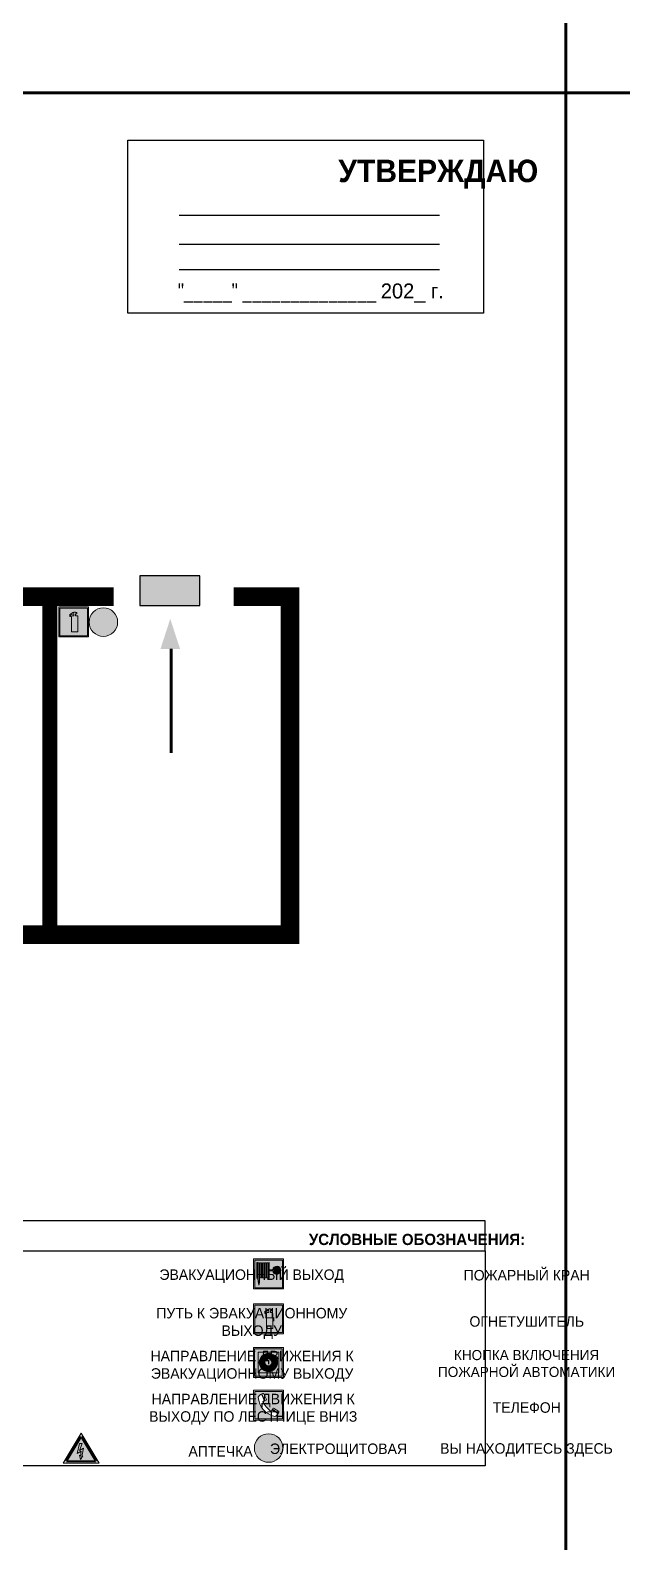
# Model space of a CAD drawing. Header units: millimetres. Extents: x 13114 to 67229, y 22859 to 38520.
# Drawn here: x 25479.6 to 25637.9, y 30509.6 to 30913.4 of the extents above; entities that cross this region are included whole.
import ezdxf

# ---------------------------------------------------------------- set-up
doc = ezdxf.new("R2010")
doc.units = ezdxf.units.MM
doc.layers.add('План_Штампы', color=7, linetype='Continuous')
doc.styles.add('обычный', font='arial.ttf')

# ---------------------------------------------------------------- blocks, each defined once
blk = doc.blocks.new('A$C3E6D3DDE')
at = {"lineweight": 5}
h = blk.add_hatch(color=40, dxfattribs=at)
h.paths.add_polyline_path([(24.1, 1.45), (16.46, -11.35), (31.74, -11.35)])
h.paths.add_polyline_path([(24.09, -0.46), (30.03, -10.41), (18.14, -10.41)], flags=16)
h.paths.add_polyline_path([(24.54, -3.08), (23.41, -6.02), (25.13, -5.01), (24.33, -8.5), (24.82, -8.27), (23.79, -9.86), (23.4, -8.04), (23.8, -8.43), (24.04, -6.29), (22.39, -7.25), (23.44, -3.08)], flags=0)
h = blk.add_hatch(color=256, dxfattribs=at)
h.paths.add_polyline_path([(24.37, 0.03, 0.567511), (23.82, 0.03), (17.59, -10.4, 0.582454), (17.86, -10.88), (30.32, -10.88, 0.582149), (30.6, -10.4)])
h.paths.add_polyline_path([(24.09, -0.46), (18.14, -10.41), (30.03, -10.41)], flags=16)
h.paths.add_polyline_path([(24.54, -3.08), (23.41, -6.02), (25.13, -5.01), (24.33, -8.5), (24.82, -8.27), (23.79, -9.86), (23.4, -8.04), (23.8, -8.43), (24.04, -6.29), (22.39, -7.25), (23.44, -3.08)], flags=0)
h = blk.add_hatch(color=40, dxfattribs=at)
h.paths.add_polyline_path([(24.09, -0.46), (18.14, -10.41), (30.03, -10.41)])
h.paths.add_polyline_path([(24.82, -8.27), (23.79, -9.86), (23.4, -8.04), (23.8, -8.43), (24.04, -6.29), (22.39, -7.25), (23.44, -3.08), (24.54, -3.08), (23.41, -6.02), (25.13, -5.01), (24.33, -8.5)], flags=16)
at = {"color": 40, "lineweight": 5}
for p, q in [((16.46, -11.35), (24.1, 1.45)), ((24.1, 1.45), (31.74, -11.35))]:
    blk.add_line(p, q, dxfattribs=at)
at = {"lineweight": 5}
for p, q in [((17.59, -10.4), (23.82, 0.03)), ((24.37, 0.03), (30.6, -10.4)), ((18.14, -10.41), (24.09, -0.46)), ((23.44, -3.08), (22.39, -7.25)), ((22.39, -7.25), (24.04, -6.29)), ((23.41, -6.02), (24.54, -3.08)), ((25.13, -5.01), (23.41, -6.02)), ((24.54, -3.08), (23.44, -3.08)), ((24.04, -6.29), (23.8, -8.43)), ((24.09, -0.46), (30.03, -10.41)), ((24.33, -8.5), (25.13, -5.01)), ((17.86, -10.88), (30.32, -10.88)), ((18.14, -10.41), (30.03, -10.41)), ((23.8, -8.43), (23.4, -8.04)), ((23.4, -8.04), (23.79, -9.86)), ((23.79, -9.86), (24.82, -8.27)), ((24.82, -8.27), (24.33, -8.5))]:
    blk.add_line(p, q, dxfattribs=at)
at = {"color": 50, "lineweight": 5}
blk.add_line((31.74, -11.35), (16.46, -11.35), dxfattribs=at)
blk = doc.blocks.new('A$C37112FD5')
at = {"true_color": 0xf5f5ff}
h = blk.add_hatch(color=7, dxfattribs=at)
h.dxf.hatch_style = 1
h.paths.add_polyline_path([(12.8, -7.4), (0, -7.4), (0, -20.2), (12.8, -20.2)])
h.paths.add_polyline_path([(12.29, -7.91), (12.29, -19.69), (0.51, -19.69), (0.51, -7.91)], flags=16)
h.paths.add_polyline_path([(4.98, -9.04, -0.42597), (5.17, -9.22), (5.17, -12.25), (5.17, -15.29, -0.432244), (4.98, -15.47), (4.83, -15.47, -0.42597), (4.64, -15.29), (4.64, -12.25), (4.64, -9.22, -0.432244), (4.83, -9.04)], flags=0)
h.paths.add_polyline_path([(4.28, -9.22), (4.28, -12.25), (4.28, -15.29, -0.432244), (4.09, -15.47), (3.94, -15.47, -0.42597), (3.75, -15.29), (3.75, -12.25), (3.75, -9.22, -0.432244), (3.94, -9.04), (4.09, -9.04, -0.42597)], flags=0)
h.paths.add_polyline_path([(5.72, -9.04), (5.87, -9.04, -0.42597), (6.06, -9.22), (6.06, -12.25), (6.06, -15.29, -0.432244), (5.87, -15.47), (5.72, -15.47, -0.42597), (5.53, -15.29), (5.53, -12.25), (5.53, -9.22, -0.432244)], flags=0)
h.paths.add_polyline_path([(6.42, -8.9), (6.5, -8.9, -0.42597), (6.69, -9.08), (6.69, -12.03), (8.21, -12.03, -15.824349), (8.21, -12.47), (6.69, -12.47), (6.69, -15.42, -0.432244), (6.5, -15.6), (6.42, -15.6)], flags=0)
h.paths.add_polyline_path([(3.39, -9.22), (3.39, -12.25), (3.39, -15.29, -0.432244), (3.2, -15.47), (3.05, -15.47, -0.42597), (2.85, -15.29), (2.85, -12.25), (2.85, -9.22, -0.432244), (3.05, -9.04), (3.2, -9.04, -0.42597)], flags=0)
h.paths.add_polyline_path([(2.5, -9.22), (2.5, -16.71), (1.96, -16.71), (1.96, -9.22, -0.432244), (2.15, -9.04), (2.31, -9.04, -0.42597)], flags=0)
h.paths.add_polyline_path([(1.61, -8.9), (1.61, -15.6), (1.57, -15.6, -0.42597), (1.37, -15.42), (1.37, -12.03), (1.37, -9.09, -0.432244), (1.57, -8.9)], flags=0)
h.paths.add_polyline_path([(9.76, -10.81), (9.76, -12.03), (8.49, -12.03, -0.336371)], flags=0)
h.paths.add_polyline_path([(8.49, -12.47), (9.76, -12.47), (9.76, -13.7, -0.336371)], flags=0)
h.paths.add_polyline_path([(10.11, -10.81, -0.336371), (11.38, -12.03), (10.11, -12.03)], flags=0)
h.paths.add_polyline_path([(10.11, -12.47), (11.38, -12.47, -0.336371), (10.11, -13.7)], flags=0)
h.paths.add_polyline_path([(2.5, -16.84), (2.5, -17.05), (1.97, -17.05), (1.97, -16.84)], flags=0)
h.paths.add_polyline_path([(2.5, -17.24, -0.033778), (2.24, -18.6, -0.033778), (1.97, -17.24)], flags=0)
h = blk.add_hatch(color=242)
h.dxf.hatch_style = 1
h.paths.add_polyline_path([(12.29, -7.91), (0.51, -7.91), (0.51, -19.69), (12.29, -19.69)])
h.paths.add_polyline_path([(6.42, -15.6), (6.42, -8.9), (6.5, -8.9, -0.42597), (6.69, -9.08), (6.69, -12.03), (8.21, -12.03, -15.824349), (8.21, -12.47), (6.69, -12.47), (6.69, -15.42, -0.432244), (6.5, -15.6)], flags=16)
h.paths.add_polyline_path([(5.87, -15.47), (5.72, -15.47, -0.42597), (5.53, -15.29), (5.53, -12.25), (5.53, -9.22, -0.432244), (5.72, -9.04), (5.87, -9.04, -0.42597), (6.06, -9.22), (6.06, -12.25), (6.06, -15.29, -0.432244)], flags=16)
h.paths.add_polyline_path([(4.98, -15.47), (4.83, -15.47, -0.42597), (4.64, -15.29), (4.64, -12.25), (4.64, -9.22, -0.432244), (4.83, -9.04), (4.98, -9.04, -0.42597), (5.17, -9.22), (5.17, -12.25), (5.17, -15.29, -0.432244)], flags=16)
h.paths.add_polyline_path([(4.09, -15.47), (3.94, -15.47, -0.42597), (3.75, -15.29), (3.75, -12.25), (3.75, -9.22, -0.432244), (3.94, -9.04), (4.09, -9.04, -0.42597), (4.28, -9.22), (4.28, -12.25), (4.28, -15.29, -0.432244)], flags=16)
h.paths.add_polyline_path([(3.2, -15.47), (3.05, -15.47, -0.42597), (2.85, -15.29), (2.85, -12.25), (2.85, -9.22, -0.432244), (3.05, -9.04), (3.2, -9.04, -0.42597), (3.39, -9.22), (3.39, -12.25), (3.39, -15.29, -0.432244)], flags=16)
h.paths.add_polyline_path([(2.5, -17.05), (1.97, -17.05), (1.97, -16.84), (2.5, -16.84)], flags=16)
h.paths.add_polyline_path([(2.5, -17.24, -0.033778), (2.24, -18.6, -0.033778), (1.97, -17.24)], flags=16)
h.paths.add_polyline_path([(2.5, -16.71), (1.96, -16.71), (1.96, -9.22, -0.432244), (2.15, -9.04), (2.31, -9.04, -0.42597), (2.5, -9.22)], flags=16)
h.paths.add_polyline_path([(1.61, -15.6), (1.57, -15.6, -0.42597), (1.37, -15.42), (1.37, -12.03), (1.37, -9.09, -0.432244), (1.57, -8.9), (1.61, -8.9)], flags=16)
h.paths.add_polyline_path([(8.49, -12.47), (9.76, -12.47), (9.76, -13.7, -0.336371)], flags=0)
h.paths.add_polyline_path([(10.11, -13.7), (10.11, -12.47), (11.38, -12.47, -0.336371)], flags=0)
h.paths.add_polyline_path([(8.49, -12.03, -0.336371), (9.76, -10.81), (9.76, -12.03)], flags=0)
h.paths.add_polyline_path([(10.11, -12.03), (10.11, -10.81, -0.336371), (11.38, -12.03)], flags=0)
h = blk.add_hatch(color=7, dxfattribs=at)
h.dxf.hatch_style = 1
h.paths.add_polyline_path([(1.61, -8.9), (1.57, -8.9, 0.432244), (1.37, -9.09), (1.37, -12.03), (1.37, -15.42, 0.42597), (1.57, -15.6), (1.61, -15.6)])
h.paths.add_polyline_path([(2.5, -9.22, 0.42597), (2.31, -9.04), (2.15, -9.04, 0.432244), (1.96, -9.22), (1.96, -16.71), (2.5, -16.71)])
h.paths.add_polyline_path([(2.5, -16.84), (1.97, -16.84), (1.97, -17.05), (2.5, -17.05)])
h.paths.add_polyline_path([(2.5, -17.24), (1.97, -17.24, 0.033778), (2.24, -18.6, 0.033778)])
h.paths.add_polyline_path([(3.39, -12.25), (3.39, -9.22, 0.42597), (3.2, -9.04), (3.05, -9.04, 0.432244), (2.85, -9.22), (2.85, -12.25), (2.85, -15.29, 0.42597), (3.05, -15.47), (3.2, -15.47, 0.432244), (3.39, -15.29)])
h.paths.add_polyline_path([(4.28, -12.25), (4.28, -9.22, 0.42597), (4.09, -9.04), (3.94, -9.04, 0.432244), (3.75, -9.22), (3.75, -12.25), (3.75, -15.29, 0.42597), (3.94, -15.47), (4.09, -15.47, 0.432244), (4.28, -15.29)])
h.paths.add_polyline_path([(5.17, -12.25), (5.17, -9.22, 0.42597), (4.98, -9.04), (4.83, -9.04, 0.432244), (4.64, -9.22), (4.64, -12.25), (4.64, -15.29, 0.42597), (4.83, -15.47), (4.98, -15.47, 0.432244), (5.17, -15.29)])
h.paths.add_polyline_path([(6.06, -12.25), (6.06, -9.22, 0.42597), (5.87, -9.04), (5.72, -9.04, 0.432244), (5.53, -9.22), (5.53, -12.25), (5.53, -15.29, 0.42597), (5.72, -15.47), (5.87, -15.47, 0.432244), (6.06, -15.29)])
h.paths.add_polyline_path([(6.69, -12.47), (8.21, -12.47, 15.824349), (8.21, -12.03), (6.69, -12.03), (6.69, -9.08, 0.42597), (6.5, -8.9), (6.42, -8.9), (6.42, -15.6), (6.5, -15.6, 0.432244), (6.69, -15.42)])
h.paths.add_polyline_path([(8.49, -12.47), (9.76, -12.47), (9.76, -13.7, -0.336371)], flags=16)
h.paths.add_polyline_path([(8.49, -12.03, -0.336371), (9.76, -10.81), (9.76, -12.03)], flags=16)
h.paths.add_polyline_path([(10.11, -12.47), (11.38, -12.47, -0.336371), (10.11, -13.7)], flags=16)
h.paths.add_polyline_path([(10.11, -12.03), (10.11, -10.81, -0.336371), (11.38, -12.03)], flags=16)
h = blk.add_hatch(color=242)
h.dxf.hatch_style = 1
h.paths.add_polyline_path([(9.76, -10.81, 0.336371), (8.49, -12.03), (9.76, -12.03)])
h.paths.add_polyline_path([(10.11, -10.81), (10.11, -12.03), (11.38, -12.03, 0.336371)])
h.paths.add_polyline_path([(11.38, -12.47), (10.11, -12.47), (10.11, -13.7, 0.336371)])
h.paths.add_polyline_path([(9.76, -12.47), (8.49, -12.47, 0.336371), (9.76, -13.7)])
at = {"color": 242, "lineweight": 5}
for p, q in [((0, -20.2), (0, -7.4)), ((0, -7.4), (12.8, -7.4)), ((1.37, -12.03), (1.37, -9.08)), ((1.37, -12.03), (1.37, -15.42)), ((1.57, -8.9), (1.61, -8.9)), ((1.61, -8.9), (1.61, -15.6)), ((1.96, -16.71), (1.96, -9.22)), ((2.15, -9.04), (2.31, -9.04)), ((2.5, -16.71), (2.5, -9.22)), ((2.85, -12.25), (2.85, -9.22)), ((2.85, -12.25), (2.85, -15.29)), ((3.05, -9.04), (3.2, -9.04)), ((3.39, -12.25), (3.39, -9.22)), ((3.39, -12.25), (3.39, -15.29)), ((3.75, -12.25), (3.75, -9.22)), ((3.75, -12.25), (3.75, -15.29)), ((3.94, -9.04), (4.09, -9.04)), ((4.28, -12.25), (4.28, -9.22)), ((4.28, -12.25), (4.28, -15.29)), ((4.64, -12.25), (4.64, -9.22)), ((4.64, -12.25), (4.64, -15.29)), ((4.83, -9.04), (4.98, -9.04)), ((5.17, -12.25), (5.17, -9.22)), ((5.17, -12.25), (5.17, -15.29)), ((5.53, -12.25), (5.53, -9.22)), ((5.53, -12.25), (5.53, -15.29)), ((5.72, -9.04), (5.87, -9.04)), ((6.06, -12.25), (6.06, -9.22)), ((6.06, -12.25), (6.06, -15.29)), ((6.42, -8.9), (6.42, -15.6)), ((6.5, -8.9), (6.42, -8.9)), ((6.69, -12.03), (6.69, -9.08)), ((8.21, -12.03), (6.69, -12.03)), ((8.21, -12.47), (6.69, -12.47)), ((6.69, -12.47), (6.69, -15.42)), ((9.76, -12.03), (8.49, -12.03)), ((9.76, -12.47), (8.49, -12.47)), ((9.76, -10.81), (9.76, -12.03)), ((9.76, -12.47), (9.76, -13.7)), ((10.11, -10.81), (10.11, -12.03)), ((11.38, -12.03), (10.11, -12.03)), ((11.38, -12.47), (10.11, -12.47)), ((10.11, -12.47), (10.11, -13.7)), ((12.8, -20.2), (12.8, -7.4)), ((1.57, -15.6), (1.61, -15.6)), ((1.96, -16.71), (2.5, -16.71)), ((1.97, -16.84), (2.5, -16.84)), ((1.97, -17.05), (1.97, -16.84)), ((2.5, -17.05), (1.97, -17.05)), ((1.97, -17.24), (2.5, -17.24)), ((2.5, -16.84), (2.5, -17.05)), ((3.05, -15.47), (3.2, -15.47)), ((3.94, -15.47), (4.09, -15.47)), ((4.83, -15.47), (4.98, -15.47)), ((5.72, -15.47), (5.87, -15.47)), ((6.42, -15.6), (6.5, -15.6)), ((0, -20.2), (12.8, -20.2))]:
    blk.add_line(p, q, dxfattribs=at)
blk.add_lwpolyline([(0.51, -7.91), (12.29, -7.91), (12.29, -19.69), (0.51, -19.69)], close=True, dxfattribs=at)
for centre, radius, start, end in [((1.56, -9.09), 0.182, 87.10267, 180.60715), ((2.15, -9.22), 0.182, 87.10267, 180.60715), ((2.32, -9.22), 0.182, 359.39285, 92.89733), ((3.04, -9.22), 0.182, 87.10267, 180.60715), ((3.21, -9.22), 0.182, 359.39285, 92.89733), ((3.93, -9.22), 0.182, 87.10267, 180.60715), ((4.1, -9.22), 0.182, 359.39285, 92.89733), ((4.82, -9.22), 0.182, 87.10267, 180.60715), ((4.99, -9.22), 0.182, 359.39285, 92.89733), ((5.71, -9.22), 0.182, 87.10267, 180.60715), ((5.88, -9.22), 0.182, 359.39285, 92.89733), ((6.51, -9.09), 0.182, 359.39285, 92.89733), ((9.93, -12.25), 1.74, 187.23185, 172.76815), ((9.93, -12.25), 1.46, 96.99266, 171.35851), ((9.93, -12.25), 1.46, 188.64149, 263.00734), ((9.93, -12.25), 1.46, 8.64149, 83.00734), ((9.93, -12.25), 1.46, 276.99266, 351.35851), ((1.56, -15.42), 0.182, 179.39285, 272.89733), ((12.17, -15.98), 10.27, 187.04098, 194.7793), ((-7.7, -15.98), 10.27, 345.2207, 352.95902), ((3.04, -15.29), 0.182, 179.39285, 272.89733), ((3.21, -15.29), 0.182, 267.10267, 0.60715), ((3.93, -15.29), 0.182, 179.39285, 272.89733), ((4.1, -15.29), 0.182, 267.10267, 0.60715), ((4.82, -15.29), 0.182, 179.39285, 272.89733), ((4.99, -15.29), 0.182, 267.10267, 0.60715), ((5.71, -15.29), 0.182, 179.39285, 272.89733), ((5.88, -15.29), 0.182, 267.10267, 0.60715), ((6.51, -15.42), 0.182, 267.10267, 0.60715)]:
    blk.add_arc(centre, radius, start, end, dxfattribs=at)
blk = doc.blocks.new('A$C7B8C2D5B')
at = {"lineweight": 0}
h = blk.add_hatch(color=5, dxfattribs=at)
h.dxf.hatch_style = 1
h.paths.add_polyline_path([(1.4, -3.02, 1), (-2.11, -3.02, 1)])
at = {"color": 5, "lineweight": 0}
blk.add_circle((-0.36, -3.02), 1.75, dxfattribs=at)
blk = doc.blocks.new('A$C456E1F9C')
at = {"lineweight": 5}
h = blk.add_hatch(color=242, dxfattribs=at)
h.paths.add_polyline_path([(0.51, -1.47), (0.51, -13.26), (12.29, -13.26), (12.29, -1.47)])
h.paths.add_polyline_path([(5.42, -4.95, -0.254479), (4.78, -5.4), (3.52, -2.53, -0.209735), (4.23, -2.4)], flags=16)
h.paths.add_polyline_path([(8.53, -8.6), (10.87, -10.17), (10.54, -10.76), (8.03, -9.13, -0.192251)], flags=16)
h.paths.add_polyline_path([(4.61, -5.49, 0.005518), (3.87, -5.72, 0.128647), (7.49, -10.01, 0.00809), (7.83, -9.33), (10.47, -10.97, -0.16736), (8.99, -12.25, -0.327862), (1.95, -3.95, -0.166952), (3.36, -2.62)], flags=16)
at = {"color": 242, "lineweight": 5}
for p, q in [((0, -13.77), (0, -0.97)), ((12.8, -0.97), (0, -0.97)), ((4.61, -5.49), (3.36, -2.62)), ((3.52, -2.53), (4.78, -5.4)), ((4.23, -2.4), (5.42, -4.95)), ((12.8, -13.77), (12.8, -0.97)), ((7.83, -9.33), (10.47, -10.97)), ((8.03, -9.13), (10.54, -10.76)), ((10.81, -10.12), (8.53, -8.6)), ((10.54, -10.76), (10.8, -10.3)), ((10.8, -10.3), (10.81, -10.12)), ((0, -13.77), (12.8, -13.77))]:
    blk.add_line(p, q, dxfattribs=at)
blk.add_lwpolyline([(0.51, -1.47), (12.29, -1.47), (12.29, -13.26), (0.51, -13.26)], close=True, dxfattribs=at)
for centre, radius, start, end in [((4.59, -5.34), 2.99, 114.28453, 152.19739), ((11.12, -3.31), 9.19, 183.99153, 256.60086), ((4.02, -3.27), 0.891, 76.32839, 123.70924), ((14.98, -39.1), 35.17, 107.14873, 108.41345), ((13.86, -0.94), 11.08, 205.55365, 234.87622), ((4.68, -4.59), 0.824, 276.9621, 334.07228), ((-13.31, 0.8), 23.44, 332.54871, 334.40268), ((8.94, -9.5), 0.989, 114.40924, 157.93883), ((7.87, -9.46), 3, 291.92908, 329.9329)]:
    blk.add_arc(centre, radius, start, end, dxfattribs=at)
blk = doc.blocks.new('A$C54414219')
at = {"true_color": 0xffffff}
h = blk.add_hatch(color=7, dxfattribs=at)
h.paths.add_polyline_path([(2.39, -9.45), (2.39, -18.3), (11.23, -18.3), (11.23, -9.45)], flags=0)
h.paths.add_polyline_path([(10.71, -13.87, -1), (2.92, -13.87, -1)], flags=0)
h.paths.add_polyline_path([(8.3, -13.87, -1), (5.33, -13.87, -1)], flags=0)
h.paths.add_polyline_path([(0.41, -7.47), (0.41, -20.27), (13.21, -20.27), (13.21, -7.47)])
h.paths.add_polyline_path([(0.92, -19.77), (12.71, -19.77), (12.71, -7.98), (0.92, -7.98)], flags=16)
h.paths.add_polyline_path([(11.23, -9.45), (11.23, -18.3), (2.39, -18.3), (2.39, -9.45)], flags=0)
at = {"lineweight": 5}
h = blk.add_hatch(color=242, dxfattribs=at)
h.paths.add_polyline_path([(12.71, -7.98), (0.92, -7.98), (0.92, -19.77), (12.71, -19.77)])
h.paths.add_polyline_path([(11.23, -18.3), (2.39, -18.3), (2.39, -9.45), (11.23, -9.45)], flags=16)
h.paths.add_polyline_path([(10.71, -13.87, -1), (2.92, -13.87, -1)], flags=0)
h.paths.add_polyline_path([(8.3, -13.87, -1), (5.33, -13.87, -1)], flags=0)
at = {"true_color": 0xffffff}
h = blk.add_hatch(color=7, dxfattribs=at)
h.paths.add_polyline_path([(2.39, -9.45), (2.39, -18.3), (11.23, -18.3), (11.23, -9.45)])
h.paths.add_polyline_path([(10.71, -13.87, -1), (2.92, -13.87, -1)], flags=16)
h.paths.add_polyline_path([(8.3, -13.87, -1), (5.33, -13.87, -1)], flags=0)
at = {"lineweight": 5}
h = blk.add_hatch(color=242, dxfattribs=at)
h.paths.add_polyline_path([(2.92, -13.87, 1), (10.71, -13.87, 1)])
h.paths.add_polyline_path([(8.3, -13.87, -1), (5.33, -13.87, -1)], flags=16)
at = {"color": 242, "lineweight": 5}
for p, q in [((0.41, -20.27), (0.41, -7.47)), ((0.41, -7.47), (13.21, -7.47)), ((0.41, -7.47), (13.21, -7.47)), ((13.21, -20.27), (13.21, -7.47)), ((0.41, -20.27), (13.21, -20.27))]:
    blk.add_line(p, q, dxfattribs=at)
for points in [[(0.92, -7.98), (12.71, -7.98), (12.71, -19.77), (0.92, -19.77)], [(2.39, -9.45), (11.23, -9.45), (11.23, -18.3), (2.39, -18.3)]]:
    blk.add_lwpolyline(points, close=True, dxfattribs=at)
for radius in [3.89, 1.49]:
    blk.add_circle((6.81, -13.87), radius, dxfattribs=at)
blk = doc.blocks.new('A$C3AD82952')
at = {"true_color": 0xf5f5ff}
h = blk.add_hatch(color=7, dxfattribs=at)
h.dxf.hatch_style = 1
h.paths.add_polyline_path([(8.21, 8.73, 0.414214), (7.89, 9.05), (7.22, 9.05), (7.22, 9.92), (7.59, 9.92, 1), (7.57, 10.36), (7.22, 10.36), (7.22, 10.6), (6.43, 10.6), (6.43, 10.36), (6.01, 10.36), (4.74, 9.59), (4.74, 8.69), (4.98, 8.73), (4.98, 9.26), (6.12, 9.91), (6.43, 9.91), (6.43, 9.05), (5.76, 9.05, 0.414214), (5.44, 8.73), (5.44, 2.2), (8.21, 2.2)], flags=0)
h.paths.add_polyline_path([(12.8, 12.8), (0, 12.8), (0, 0), (12.8, 0)])
h.paths.add_polyline_path([(0.51, 12.29), (12.29, 12.29), (12.29, 0.51), (0.51, 0.51)], flags=16)
h.paths.add_polyline_path([(4.74, 9.59), (6.01, 10.36), (6.43, 10.36), (6.43, 10.6), (7.22, 10.6), (7.22, 10.36), (7.59, 10.36, -0.94586), (7.59, 9.92), (7.22, 9.92), (7.22, 9.05), (7.89, 9.05, -0.414214), (8.21, 8.73), (8.21, 2.2), (5.44, 2.2), (5.44, 8.73, -0.414214), (5.76, 9.05), (6.43, 9.05), (6.43, 9.91), (6.12, 9.91), (4.98, 9.26), (4.98, 8.73), (4.74, 8.69)], flags=0)
h = blk.add_hatch(color=242)
h.dxf.hatch_style = 1
h.paths.add_polyline_path([(12.29, 12.29), (0.51, 12.29), (0.51, 0.51), (12.29, 0.51)])
h.paths.add_polyline_path([(4.74, 8.69), (4.74, 9.59), (6.01, 10.36), (6.43, 10.36), (6.43, 10.6), (7.22, 10.6), (7.22, 10.36), (7.59, 10.36, -0.94586), (7.59, 9.92), (7.22, 9.92), (7.22, 9.05), (7.89, 9.05, -0.414214), (8.21, 8.73), (8.21, 2.2), (5.44, 2.2), (5.44, 8.73, -0.414214), (5.76, 9.05), (6.43, 9.05), (6.43, 9.91), (6.12, 9.91), (4.98, 9.26), (4.98, 8.73)], flags=16)
h = blk.add_hatch(color=7, dxfattribs=at)
h.dxf.hatch_style = 1
h.paths.add_polyline_path([(8.21, 8.73, 0.414214), (7.89, 9.05), (7.22, 9.05), (7.22, 9.92), (7.59, 9.92, 1), (7.57, 10.36), (7.22, 10.36), (7.22, 10.6), (6.43, 10.6), (6.43, 10.36), (6.01, 10.36), (4.74, 9.59), (4.74, 8.69), (4.98, 8.73), (4.98, 9.26), (6.12, 9.91), (6.43, 9.91), (6.43, 9.05), (5.76, 9.05, 0.414214), (5.44, 8.73), (5.44, 2.2), (8.21, 2.2)])
at = {"color": 242, "lineweight": 5}
for p, q in [((0, 0), (0, 12.8)), ((0, 12.8), (12.8, 12.8)), ((6.01, 10.36), (4.74, 9.59)), ((4.74, 9.59), (4.74, 8.69)), ((4.74, 8.69), (4.98, 8.73)), ((4.98, 9.26), (6.12, 9.91)), ((4.98, 8.73), (4.98, 9.26)), ((5.44, 2.2), (5.44, 8.73)), ((5.76, 9.05), (6.43, 9.05)), ((6.01, 10.36), (6.43, 10.36)), ((6.12, 9.91), (6.43, 9.91)), ((7.22, 10.6), (6.43, 10.6)), ((6.43, 10.6), (6.43, 10.36)), ((6.43, 9.91), (6.43, 9.05)), ((7.22, 10.36), (7.22, 10.6)), ((7.59, 10.36), (7.22, 10.36)), ((7.22, 9.05), (7.22, 9.92)), ((7.59, 9.92), (7.22, 9.92)), ((7.89, 9.05), (7.22, 9.05)), ((8.21, 2.2), (8.21, 8.73)), ((12.8, 0), (12.8, 12.8)), ((0, 0), (12.8, 0)), ((5.44, 2.2), (8.21, 2.2))]:
    blk.add_line(p, q, dxfattribs=at)
blk.add_lwpolyline([(0.51, 12.29), (12.29, 12.29), (12.29, 0.51), (0.51, 0.51)], close=True, dxfattribs=at)
for centre, radius, start, end in [((5.76, 8.73), 0.32, 90, 180), ((7.58, 10.14), 0.223, 273.18746, 86.81254), ((7.89, 8.73), 0.32, 0, 90)]:
    blk.add_arc(centre, radius, start, end, dxfattribs=at)
blk = doc.blocks.new('A$C7B4425F7')
at = {"true_color": 0xffffff}
blk.add_hatch(color=7, dxfattribs=at).paths.add_polyline_path([(0, 0), (-16, 0), (-16, -8), (0, -8)])
h = blk.add_hatch(color=126)
h.paths.add_polyline_path([(-0.2, -0.2), (-15.8, -0.2), (-15.8, -7.8), (-0.2, -7.8)])
h.paths.add_polyline_path([(-11.76, -2.03), (-11.76, -3.66), (-11.17, -3.66, -0.568275), (-11.17, -6.18), (-12.58, -6.18), (-12.58, -2.03)], flags=16)
h.paths.add_polyline_path([(-13.33, -4.12, -0.495768), (-13.59, -6.18), (-15.03, -6.18), (-15.03, -2.03), (-13.59, -2.03, -0.487973)], flags=16)
h.paths.add_polyline_path([(-10.25, -2.03), (-9.48, -2.03), (-9.48, -6.18), (-10.25, -6.18)], flags=16)
h.paths.add_polyline_path([(-13.84, -3.69), (-14.24, -3.69), (-14.24, -3.03), (-13.9, -3.03, -0.692621)], flags=0)
h.paths.add_polyline_path([(-9.15, -2.03), (-8.4, -2.03), (-8.04, -3.07), (-7.68, -2.03), (-6.93, -2.03), (-7.64, -4.1), (-6.93, -6.18), (-7.68, -6.18), (-8.04, -5.14), (-8.4, -6.18), (-9.15, -6.18), (-8.44, -4.1)], flags=16)
h.paths.add_polyline_path([(-11.76, -4.46), (-11.42, -4.46, -0.692621), (-11.36, -5.12), (-11.76, -5.12)], flags=0)
h.paths.add_polyline_path([(-13.9, -5.2), (-14.24, -5.2), (-14.24, -4.55), (-13.84, -4.55, -0.708038)], flags=0)
edge = h.paths.add_edge_path(flags=16)
edge.add_ellipse((-5.51, -4.08), major_axis=(0, 2.05), ratio=0.586184, start_angle=0, end_angle=360)
edge = h.paths.add_edge_path(flags=0)
edge.add_ellipse((-5.51, -4.08), major_axis=(0, 1.14), ratio=0.454828, start_angle=0, end_angle=360)
h.paths.add_polyline_path([(-4.13, -4.96, 0.377264), (-3.48, -4.52, 0.0555), (-3.16, -2.03), (-1.66, -2.03), (-1.66, -4.96), (-0.96, -4.96), (-0.96, -7.01), (-1.75, -7.01), (-1.75, -6.18), (-3.3, -6.18), (-3.3, -7.02), (-4.13, -7.02)], flags=16)
h.paths.add_polyline_path([(-2.73, -2.91), (-2.28, -2.91), (-2.28, -4.96), (-3.05, -4.96, 0.079136)], flags=0)
at = {"color": 126}
blk.add_lwpolyline([(-16, -8), (0, -8), (0, 0), (-16, 0)], close=True, dxfattribs=at)

msp = doc.modelspace()

# ---------------------------------------------------------------- linework, layer by layer
at = {"color": 1, "lineweight": 100}
for points in [[(25022.76, 31291.74), (25622.76, 31291.74), (25622.76, 30896.74), (25022.76, 30896.74)], [(25622.76, 31291.74), (26222.76, 31291.74), (26222.76, 30896.74), (25622.76, 30896.74)], [(25022.76, 30896.74), (25622.76, 30896.74), (25622.76, 30501.74), (25022.76, 30501.74)], [(25622.76, 30896.74), (26222.76, 30896.74), (26222.76, 30501.74), (25622.76, 30501.74)]]:
    msp.add_lwpolyline(points, close=True, dxfattribs=at)
for points in [[(25505.7, 30884.11), (25600.7, 30884.11), (25600.7, 30837.9), (25505.7, 30837.9)], [(25457.37, 30587.49), (25601.14, 30587.49), (25601.14, 30595.54), (25457.37, 30595.54)], [(25457.37, 30587.49), (25601.14, 30587.49), (25601.14, 30530.09), (25457.37, 30530.09)]]:
    msp.add_lwpolyline(points, close=True)
for points in [[(25519.45, 30864.06), (25588.98, 30864.06)], [(25519.45, 30856.3), (25588.98, 30856.3)], [(25519.45, 30849.51), (25588.98, 30849.51)]]:
    msp.add_lwpolyline(points)
at = {"lineweight": 100}
for points, const_width in [([(25121.19, 30762.15), (25102.39, 30762.15), (25102.39, 30671.96), (25549.05, 30671.96), (25549.05, 30762.15), (25533.98, 30762.15)], 5), ([(25501.96, 30762.15), (25471.72, 30762.15)], 5), ([(25484.83, 30762.15), (25484.83, 30671.96)], 4)]:
    msp.add_lwpolyline(points, dxfattribs=dict(at, const_width=const_width))
at = {"color": 126, "lineweight": 100, "true_color": 0x008754}
msp.add_lwpolyline([(25517.24, 30748.24), (25517.24, 30720.52)], dxfattribs=at)
at = {"layer": 'План_Штампы', "color": 126, "true_color": 0x008754}
msp.add_solid([(25519.67, 30748.23), (25514.44, 30748.25), (25517.03, 30756.26)], dxfattribs=at)

# ---------------------------------------------------------------- block references
for name, p, xscale, yscale, zscale in [('A$C3AD82952', (25487.24, 30751.44), 0.625, 0.625, 0.625), ('A$C7B8C2D5B', (25499.96, 30761.96), 2.177419353276491, 2.177419353276491, 2.177419353276491), ('A$C37112FD5', (25539.32, 30589.98), 0.6249984004534781, 0.6249984004534781, 0.6249984004534781), ('A$C3AD82952', (25539.32, 30565.37), 0.625, 0.625, 0.625), ('A$C54414219', (25539.01, 30566.38), 0.625, 0.625, 0.625), ('A$C456E1F9C', (25539.32, 30550.91), 0.625, 0.625, 0.625), ('A$C3E6D3DDE', (25478.17, 30537.96), 0.625, 0.625, 0.625), ('A$C7B8C2D5B', (25544.1, 30541.44), 2.177419353276491, 2.177419353276491, 2.177419353276491)]:
    msp.add_blockref(name, p, dxfattribs=dict(xscale=xscale, yscale=yscale, zscale=zscale))
at = {"layer": 'План_Штампы'}
msp.add_blockref('A$C7B4425F7', (25524.9, 30767.78), dxfattribs=at)

# ---------------------------------------------------------------- texts
at = {"lineweight": 0, "attachment_point": 5, "style": 'обычный'}
for s, insert, char_height, width in [('\\pi-18,l18,t18;{\\fProxima Nova Rg|b1|i0|c204|p2;УТВЕРЖДАЮ\\H1.1997x; }', (25588.64, 30874.99), 6, 126.6484), ('{\\fArial Narrow|b0|i0|c204|p34;"_____" ______________ \\fProxima Nova Rg|b0|i0|c204|p2;202_ г. }', (25554.6, 30843.23), 4, 78.6503), ('{\\fProxima Nova Rg|b1|i0|c204|p2;УСЛОВНЫЕ ОБОЗНАЧЕНИЯ:\\H1.1997x; }', (25582.96, 30590.54), 3, 175.1736), ('\\pi-8.4,l8.4,t8.4;{\\fProxima Nova Rg|b0|i0|c204|p2;ЭВАКУАЦИОННЫЙ ВЫХОД\\H1.6404x; }', (25538.81, 30580.75), 2.8, 126.6484), ('\\pi-8.4,l8.4,t8.4;{\\fProxima Nova Rg|b0|i0|c204|p2;ПОЖАРНЫЙ КРАН\\H1.6404x; }', (25612.27, 30580.99), 2.8, 126.6484), ('\\pi-8.4,l8.4,t8.4;{\\fProxima Nova Rg|b0|i0|c204|p2;ПУТЬ К ЭВАКУАЦИОННОМУ \\PВЫХОДУ }', (25538.82, 30568.14), 2.8, 126.6484), ('\\pi-8.4,l8.4,t8.4;{\\fProxima Nova Rg|b0|i0|c204|p2;ОГНЕТУШИТЕЛЬ\\H1.1997x; }', (25612.29, 30568.64), 2.8, 126.6484), ('\\pi-8.4,l8.4,t8.4;{\\fProxima Nova Rg|b0|i0|c204|p2;НАПРАВЛЕНИЕ ДВИЖЕНИЯ К \\PЭВАКУАЦИОННОМУ ВЫХОДУ}', (25538.91, 30556.7), 2.8, 126.6484), ('\\pi-8.1,l8.1,t8.1;{\\fProxima Nova Rg|b0|i0|c204|p2;КНОПКА ВКЛЮЧЕНИЯ\\PПОЖАРНОЙ АВТОМАТИКИ}', (25612.24, 30557.42), 2.7, 126.6484), ('\\pi-8.4,l8.4,t8.4;{\\fProxima Nova Rg|b0|i0|c204|p2;НАПРАВЛЕНИЕ ДВИЖЕНИЯ К \\PВЫХОДУ ПО ЛЕСТНИЦЕ ВНИЗ}', (25539.2, 30545.22), 2.8, 126.6484), ('\\pi-8.4,l8.4,t8.4;{\\fProxima Nova Rg|b0|i0|c204|p2;ТЕЛЕФОН\\H1.1997x; }', (25612.28, 30545.66), 2.8, 126.6484), ('\\pi-8.4,l8.4,t8.4;{\\fProxima Nova Rg|b0|i0|c204|p2;АПТЕЧКА\\H1.1667x; }', (25530.47, 30534), 2.8, 126.6484), ('\\pi-8.4,l8.4,t8.4;{\\fProxima Nova Rg|b0|i0|c204|p2;ЭЛЕКТРОЩИТОВАЯ\\H1.1997x; }', (25561.99, 30534.27), 2.8, 126.6484), ('\\pi-8.4,l8.4,t8.4;{\\fProxima Nova Rg|b0|i0|c204|p2;ВЫ НАХОДИТЕСЬ ЗДЕСЬ\\H1.1997x; }', (25612.21, 30534.35), 2.8, 126.6484)]:
    msp.add_mtext(s, dxfattribs=dict(at, insert=insert, char_height=char_height, width=width))

doc.saveas('drawing.dxf')
